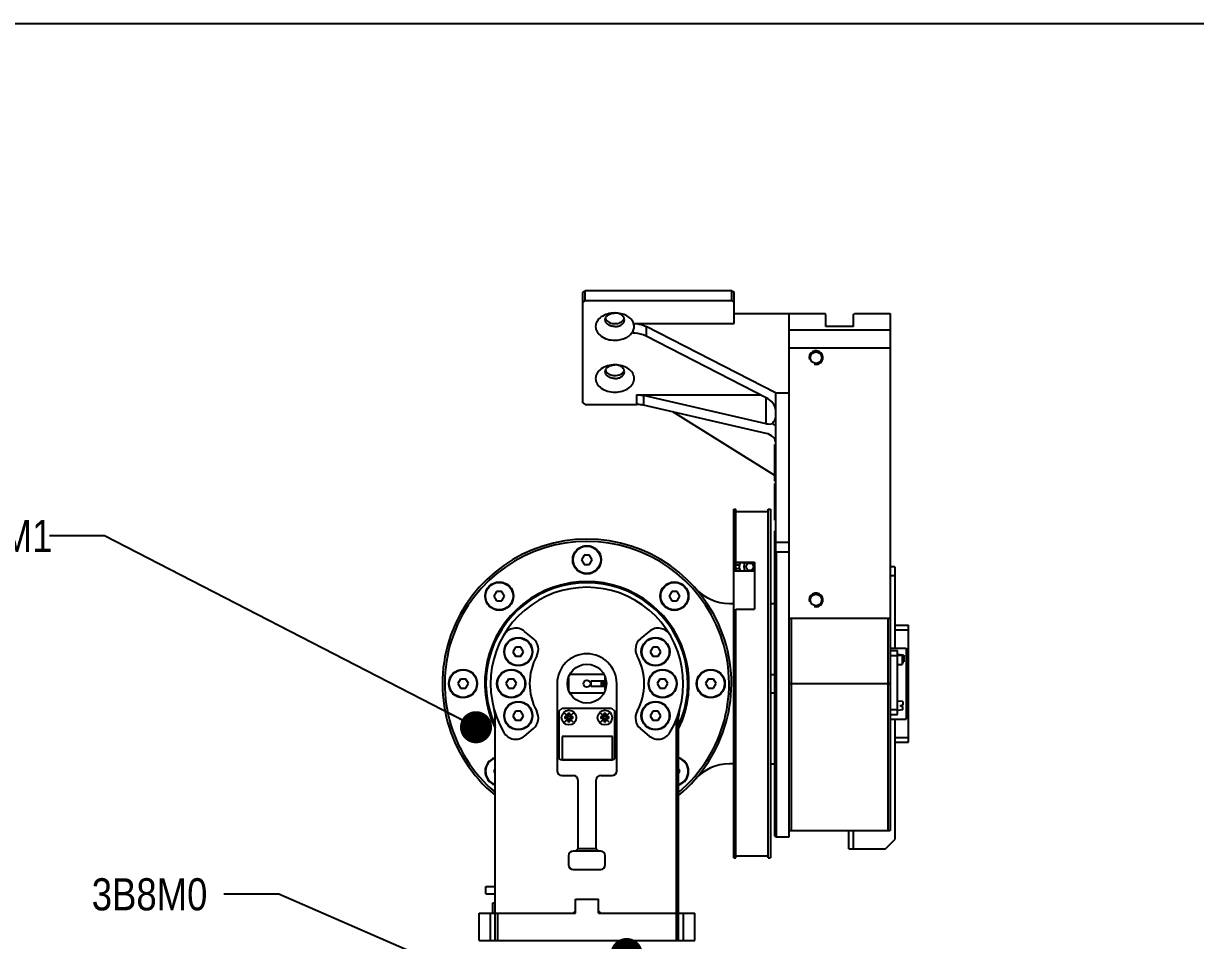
# Model space of a CAD drawing. Header units: millimetres. Extents: x 0 to 594, y 0 to 420.
# Drawn here: x 143.2 to 271, y 320 to 420 of the extents above; entities that cross this region are included whole.
import ezdxf

# ---------------------------------------------------------------- set-up
doc = ezdxf.new("R2010")
doc.units = ezdxf.units.MM
doc.header["$LTSCALE"] = 32.67
doc.layers.get('0').update_dxf_attribs({"linetype": 'CONTINUOUS'})
for name, color, linetype in [('AXIS', 7, 'CONTINUOUS'), ('COSMETIC', 7, 'CONTINUOUS'), ('NOTE', 7, 'CONTINUOUS')]:
    doc.layers.add(name, color=color, linetype=linetype)
doc.styles.get("Standard").update_dxf_attribs({"font": 'txt', "width": 0.85})
doc.styles.add('TEXTSTYLE_2', font='txt', dxfattribs={"width": 0.85})
doc.dimstyles.get("Standard").update_dxf_attribs({"dimtxt": 3.5, "dimasz": 3.5, "dimexe": 1.5, "dimexo": 1, "dimtad": 1, "dimtxsty": 'STANDARD', "dimcen": 0.09, "dimadec": 0, "dimazin": 0, "dimtol": 1, "dimtp": 0.01, "dimtm": 0.01, "dimtfac": 1, "dimtofl": 0, "dimtmove": 0, "dimatfit": 3, "dimfxl": 1, "dimtolj": 1, "dimarcsym": 0})

msp = doc.modelspace()

# ---------------------------------------------------------------- linework, layer by layer
at = {"color": 7, "linetype": 'CONTINUOUS'}
for p, q in [((0, 420), (594, 420)), ((204.16, 390.67), (204.41, 390.85)), ((204.16, 378.65), (204.16, 390.67)), ((204.41, 389.79), (204.16, 389.61)), ((204.41, 389.79), (204.41, 390.85)), ((220.41, 390.85), (204.41, 390.85)), ((204.41, 389.79), (220.41, 389.79)), ((220.41, 389.79), (220.41, 390.85)), ((220.41, 390.85), (220.66, 390.67)), ((220.66, 389.61), (220.41, 389.79)), ((220.66, 387.31), (220.66, 390.67)), ((209.69, 387.31), (220.66, 387.31)), ((220.66, 388.37), (230.53, 388.37)), ((226.66, 332.04), (226.66, 388.37)), ((230.66, 388.28), (230.53, 388.37)), ((230.66, 386.96), (230.66, 388.28)), ((233.66, 388.28), (233.78, 388.37)), ((233.66, 386.96), (233.66, 388.28)), ((233.78, 388.37), (237.66, 388.37)), ((237.66, 388.37), (237.66, 332.04)), ((209.6, 386.39), (209.6, 386.25)), ((211.07, 386.97), (211.07, 385.91)), ((225.16, 379.73), (211.07, 386.97)), ((224.16, 379.19), (211.07, 385.91)), ((226.66, 386.6), (237.66, 386.6)), ((233.66, 386.96), (230.66, 386.96)), ((226.66, 384.66), (237.66, 384.66)), ((210.01, 379.53), (210.01, 378.47)), ((210.01, 379.53), (223.48, 379.53)), ((210.78, 379.45), (210.78, 378.39)), ((224.16, 376.37), (210.78, 379.45)), ((225.16, 379.73), (225.16, 362.42)), ((226.66, 379.71), (225.16, 379.71)), ((204.16, 378.65), (204.41, 378.47)), ((204.41, 378.47), (210.01, 378.47)), ((224.16, 375.31), (210.78, 378.39)), ((224.16, 376.37), (224.16, 379.19)), ((225.11, 370.73), (213.98, 377.65)), ((225.11, 370.11), (225.11, 374.11)), ((225.16, 374.11), (225.11, 374.11)), ((225.16, 370.11), (225.11, 370.11)), ((225.11, 365.87), (225.11, 369.87)), ((225.16, 369.87), (225.11, 369.87)), ((220.61, 329.04), (220.61, 367.04)), ((220.61, 367.04), (220.86, 367.04)), ((220.86, 360.29), (220.86, 367.04)), ((220.86, 366.79), (224.36, 366.79)), ((224.36, 329.04), (224.36, 367.04)), ((224.36, 367.04), (224.61, 367.04)), ((224.61, 367.04), (224.61, 329.04)), ((225.16, 365.87), (225.11, 365.87)), ((225.11, 364.66), (225.16, 364.71)), ((225.11, 331.41), (225.11, 364.66)), ((225.16, 363.45), (226.66, 363.45)), ((197.86, 362.29), (197.93, 362.29)), ((204.32, 362.04), (204.03, 361.54)), ((204.9, 362.04), (204.32, 362.04)), ((205.19, 361.54), (204.9, 362.04)), ((211.36, 362.29), (211.29, 362.29)), ((220.61, 361.72), (220.86, 361.72)), ((225.16, 362.42), (226.66, 362.42)), ((225.23, 362.42), (225.23, 331.29)), ((226.61, 362.42), (226.61, 331.29)), ((204.03, 361.54), (204.32, 361.04)), ((204.32, 361.04), (204.9, 361.04)), ((204.9, 361.04), (205.19, 361.54)), ((220.61, 361.29), (222.86, 361.29)), ((222.86, 360.29), (220.61, 360.29)), ((220.86, 360.99), (221.23, 360.99)), ((220.86, 360.59), (221.23, 360.59)), ((222.86, 361.29), (222.86, 356.17)), ((238.16, 360.79), (237.66, 360.79)), ((238.16, 360.79), (238.16, 351.91)), ((238.16, 359.79), (237.66, 359.79)), ((194.77, 358.08), (194.48, 357.58)), ((195.35, 358.08), (194.77, 358.08)), ((195.64, 357.58), (195.35, 358.08)), ((213.87, 358.08), (213.58, 357.58)), ((214.44, 358.08), (213.87, 358.08)), ((214.73, 357.58), (214.44, 358.08)), ((194.48, 357.58), (194.77, 357.08)), ((194.77, 357.08), (195.35, 357.08)), ((195.35, 357.08), (195.64, 357.58)), ((213.58, 357.58), (213.87, 357.08)), ((213.87, 357.08), (214.44, 357.08)), ((214.44, 357.08), (214.73, 357.58)), ((220.15, 356.79), (220.61, 356.79)), ((224.61, 356.79), (225.11, 356.79)), ((220.86, 329.04), (220.86, 356.17)), ((220.86, 356.17), (222.86, 356.17)), ((226.66, 355.16), (237.66, 355.16)), ((226.91, 332.04), (226.91, 355.16)), ((237.41, 355.16), (237.41, 332.04)), ((238.16, 354.41), (239.66, 354.41)), ((238.16, 353.91), (239.66, 353.91)), ((239.66, 341.66), (239.66, 354.41)), ((198.78, 352.93), (197.81, 353.74)), ((211.41, 353.74), (210.43, 352.93)), ((220.61, 353.36), (220.86, 353.36)), ((196.84, 352.02), (196.55, 351.52)), ((196.55, 351.52), (196.84, 351.02)), ((197.42, 352.02), (196.84, 352.02)), ((197.71, 351.52), (197.42, 352.02)), ((197.42, 351.02), (197.71, 351.52)), ((211.8, 352.02), (211.51, 351.52)), ((211.51, 351.52), (211.8, 351.02)), ((212.37, 352.02), (211.8, 352.02)), ((212.66, 351.52), (212.37, 352.02)), ((212.37, 351.02), (212.66, 351.52)), ((237.66, 351.91), (239.41, 351.91)), ((237.66, 351.66), (238.48, 351.66)), ((238.48, 344.67), (238.48, 351.66)), ((239.41, 351.91), (239.41, 344.16)), ((196.84, 351.02), (197.42, 351.02)), ((211.8, 351.02), (212.37, 351.02)), ((237.66, 351.11), (238.48, 351.11)), ((239.03, 351.16), (238.48, 351.21)), ((238.48, 351.16), (239.16, 351.16)), ((238.48, 350.11), (238.98, 350.11)), ((238.98, 351.16), (238.98, 350.11)), ((238.98, 350.41), (239.16, 350.41)), ((239.03, 350.25), (238.98, 350.25)), ((239.03, 350.25), (239.03, 350.41)), ((239.16, 351.16), (239.16, 350.41)), ((206.36, 349.04), (202.86, 349.04)), ((224.61, 349.04), (225.11, 349.04)), ((190.82, 348.54), (190.53, 348.04)), ((190.53, 348.04), (190.82, 347.54)), ((191.4, 348.54), (190.82, 348.54)), ((190.82, 347.54), (191.4, 347.54)), ((191.69, 348.04), (191.4, 348.54)), ((191.4, 347.54), (191.69, 348.04)), ((196.07, 348.54), (195.78, 348.04)), ((195.78, 348.04), (196.07, 347.54)), ((196.65, 348.54), (196.07, 348.54)), ((196.07, 347.54), (196.65, 347.54)), ((196.94, 348.04), (196.65, 348.54)), ((196.65, 347.54), (196.94, 348.04)), ((201.36, 348.04), (201.36, 338.54)), ((202.61, 348.72), (202.61, 347.36)), ((205.06, 347.74), (205.06, 348.34)), ((205.06, 348.34), (206.56, 348.34)), ((206.56, 347.74), (205.06, 347.74)), ((206.21, 347.74), (206.21, 348.34)), ((206.21, 348.19), (206.72, 348.19)), ((206.73, 348.04), (206.21, 348.04)), ((206.72, 347.89), (206.21, 347.89)), ((206.56, 348.34), (206.56, 348.19)), ((206.56, 347.74), (206.56, 347.89)), ((206.61, 348.34), (206.61, 348.72)), ((206.61, 348.19), (206.61, 348.19)), ((206.61, 347.88), (206.61, 347.89)), ((206.61, 347.36), (206.61, 347.73)), ((207.86, 338.54), (207.86, 348.04)), ((212.57, 348.54), (212.28, 348.04)), ((212.28, 348.04), (212.57, 347.54)), ((213.15, 348.54), (212.57, 348.54)), ((212.57, 347.54), (213.15, 347.54)), ((213.44, 348.04), (213.15, 348.54)), ((213.15, 347.54), (213.44, 348.04)), ((217.82, 348.54), (217.53, 348.04)), ((217.53, 348.04), (217.82, 347.54)), ((218.4, 348.54), (217.82, 348.54)), ((217.82, 347.54), (218.4, 347.54)), ((218.69, 348.04), (218.4, 348.54)), ((218.4, 347.54), (218.69, 348.04)), ((226.66, 348.04), (237.66, 348.04)), ((202.86, 347.04), (206.36, 347.04)), ((224.61, 347.04), (225.11, 347.04)), ((196.84, 345.05), (196.55, 344.55)), ((197.42, 345.05), (196.84, 345.05)), ((197.71, 344.55), (197.42, 345.05)), ((201.6, 345.08), (201.9, 345.38)), ((201.6, 339.84), (201.6, 345.08)), ((201.9, 345.38), (207.3, 345.38)), ((207.3, 345.38), (207.6, 345.08)), ((207.6, 345.08), (207.6, 339.84)), ((211.8, 345.05), (211.51, 344.55)), ((212.37, 345.05), (211.8, 345.05)), ((212.66, 344.55), (212.37, 345.05)), ((237.66, 345.22), (238.48, 345.22)), ((239.03, 346.08), (238.48, 346.13)), ((239.03, 345.17), (238.48, 345.13)), ((238.81, 345.55), (238.81, 345.7)), ((238.81, 345.7), (239.03, 345.7)), ((239.03, 345.55), (238.81, 345.55)), ((239.03, 346.08), (239.03, 345.7)), ((239.03, 345.17), (239.03, 345.55)), ((194.61, 320.04), (194.61, 344.47)), ((196.55, 344.55), (196.84, 344.05)), ((196.84, 344.05), (197.42, 344.05)), ((197.42, 344.05), (197.71, 344.55)), ((202.41, 344.4), (202.21, 344.45)), ((202.41, 344.28), (202.21, 344.23)), ((202.41, 344.4), (202.41, 344.28)), ((202.59, 344.4), (202.41, 344.4)), ((202.41, 344.28), (202.59, 344.28)), ((202.59, 344.4), (202.53, 344.46)), ((202.59, 344.28), (202.53, 344.22)), ((202.59, 344.58), (202.54, 344.77)), ((202.59, 344.1), (202.54, 343.9)), ((202.59, 344.58), (202.59, 344.4)), ((202.7, 344.58), (202.59, 344.58)), ((202.59, 344.28), (202.59, 344.1)), ((202.59, 344.1), (202.7, 344.1)), ((202.7, 344.58), (202.75, 344.77)), ((202.7, 344.4), (202.7, 344.58)), ((202.7, 344.4), (202.76, 344.46)), ((202.88, 344.4), (202.7, 344.4)), ((202.7, 344.1), (202.7, 344.28)), ((202.7, 344.28), (202.76, 344.22)), ((202.7, 344.28), (202.88, 344.28)), ((202.7, 344.1), (202.75, 343.9)), ((202.88, 344.4), (203.08, 344.45)), ((202.88, 344.28), (202.88, 344.4)), ((202.88, 344.28), (203.08, 344.23)), ((206.33, 344.4), (206.14, 344.45)), ((206.33, 344.28), (206.14, 344.23)), ((206.33, 344.4), (206.33, 344.28)), ((206.51, 344.4), (206.33, 344.4)), ((206.33, 344.28), (206.51, 344.28)), ((206.51, 344.4), (206.45, 344.46)), ((206.51, 344.28), (206.45, 344.22)), ((206.51, 344.58), (206.46, 344.77)), ((206.51, 344.1), (206.46, 343.9)), ((206.51, 344.58), (206.51, 344.4)), ((206.63, 344.58), (206.51, 344.58)), ((206.51, 344.28), (206.51, 344.1)), ((206.51, 344.1), (206.63, 344.1)), ((206.63, 344.58), (206.68, 344.77)), ((206.63, 344.4), (206.63, 344.58)), ((206.63, 344.4), (206.69, 344.46)), ((206.81, 344.4), (206.63, 344.4)), ((206.63, 344.1), (206.63, 344.28)), ((206.63, 344.28), (206.69, 344.22)), ((206.63, 344.28), (206.81, 344.28)), ((206.63, 344.1), (206.68, 343.9)), ((206.81, 344.4), (207.01, 344.45)), ((206.81, 344.28), (206.81, 344.4)), ((206.81, 344.28), (207.01, 344.23)), ((211.51, 344.55), (211.8, 344.05)), ((211.8, 344.05), (212.37, 344.05)), ((212.37, 344.05), (212.66, 344.55)), ((214.36, 320.04), (214.36, 344.14)), ((214.48, 344.47), (214.61, 344.47)), ((214.61, 320.04), (214.61, 344.47)), ((237.66, 344.67), (238.48, 344.67)), ((237.66, 344.16), (239.41, 344.16)), ((238.16, 344.16), (238.16, 331.04)), ((197.81, 342.33), (198.78, 343.15)), ((210.43, 343.15), (211.41, 342.33)), ((201.93, 342.29), (201.93, 339.75)), ((207.39, 342.29), (201.93, 342.29)), ((207.39, 339.75), (207.39, 342.29)), ((238.16, 342.16), (239.66, 342.16)), ((238.16, 341.66), (239.66, 341.66)), ((201.7, 339.74), (201.6, 339.84)), ((207.6, 339.84), (207.5, 339.74)), ((194.61, 338.71), (194.48, 338.49)), ((207.5, 339.74), (201.7, 339.74)), ((201.93, 339.75), (207.39, 339.75)), ((214.73, 338.49), (214.61, 338.71)), ((220.61, 339.29), (220.15, 339.29)), ((224.61, 339.29), (225.11, 339.29)), ((194.48, 338.49), (194.61, 338.28)), ((201.86, 338.04), (203.11, 338.04)), ((203.61, 337.54), (203.61, 330.04)), ((205.61, 330.04), (205.61, 337.54)), ((206.11, 338.04), (207.36, 338.04)), ((214.61, 338.28), (214.73, 338.49)), ((225.11, 331.41), (225.23, 331.29)), ((226.66, 332.04), (237.66, 332.04)), ((233.16, 330.04), (233.16, 332.04)), ((233.66, 330.04), (233.66, 332.04)), ((237.16, 330.04), (238.16, 331.04)), ((206.11, 329.79), (203.11, 329.79)), ((203.36, 329.79), (203.61, 330.04)), ((205.61, 330.04), (203.61, 330.04)), ((205.61, 330.04), (205.86, 329.79)), ((233.16, 330.04), (237.16, 330.04)), ((202.61, 329.29), (202.61, 328.29)), ((206.61, 328.29), (206.61, 329.29)), ((220.61, 329.04), (220.86, 329.04)), ((220.86, 329.29), (224.36, 329.29)), ((224.36, 329.04), (224.61, 329.04)), ((203.11, 327.79), (206.11, 327.79)), ((193.61, 325.14), (193.61, 325.94)), ((193.61, 325.94), (194.61, 325.94)), ((193.61, 325.14), (194.61, 325.14)), ((203.48, 324.54), (203.36, 324.41)), ((203.36, 323.04), (203.36, 324.54)), ((203.36, 324.54), (205.86, 324.54)), ((205.86, 324.41), (205.73, 324.54)), ((205.86, 323.04), (205.86, 324.54)), ((194.36, 323.04), (194.36, 324.14)), ((194.36, 324.14), (194.61, 324.14)), ((203.11, 323.04), (203.36, 323.29)), ((205.86, 323.29), (206.11, 323.04)), ((192.86, 320.04), (192.86, 323.04)), ((192.86, 323.04), (203.36, 323.04)), ((194.09, 320.04), (194.09, 323.04)), ((194.86, 323.04), (194.86, 320.04)), ((203.26, 323.19), (203.26, 323.04)), ((205.86, 323.04), (216.36, 323.04)), ((215.13, 320.04), (215.13, 323.04)), ((216.36, 320.04), (216.36, 323.04)), ((192.86, 320.04), (216.36, 320.04))]:
    msp.add_line(p, q, dxfattribs=at)
for centre, radius in [((204.61, 361.54), 1.5), ((222.36, 360.79), 0.4), ((195.06, 357.58), 1.5), ((214.15, 357.58), 1.5), ((197.13, 351.52), 1.55), ((197.13, 351.52), 1.5), ((212.09, 351.52), 1.5), ((204.61, 348.04), 2.12), ((191.11, 348.04), 1.5), ((196.36, 348.04), 1.55), ((196.36, 348.04), 1.5), ((212.86, 348.04), 1.5), ((218.11, 348.04), 1.5), ((204.61, 348.04), 0.375), ((197.13, 344.55), 1.55), ((197.13, 344.55), 1.5), ((202.65, 344.34), 0.8), ((206.57, 344.34), 0.8), ((212.09, 344.55), 1.5)]:
    msp.add_circle(centre, radius, dxfattribs=at)
at = {"color": 2, "linetype": 'CONTINUOUS'}
for centre in [(229.58, 383.57), (229.58, 357.16)]:
    msp.add_arc(centre, 0.75, 255, 195, dxfattribs=at)
at = {"color": 7, "linetype": 'CONTINUOUS'}
for centre, radius, start, end in [((204.61, 348.04), 15.75, 309.4404, 230.5597), ((204.61, 348.04), 15.5, 310.2397, 229.7603), ((222.36, 360.79), 0.65, 136.0078, 223.9921), ((204.61, 348.04), 11.13, 334.1663, 205.8341), ((204.61, 348.04), 11, 335.3836, 204.617), ((204.61, 348.04), 10.5, 329.5941, 210.4059), ((220.15, 361.79), 5, 221.5023, 270), ((196.85, 352.59), 1.5, 50, 149.5941), ((212.37, 352.59), 1.5, 30.4059, 130), ((197.82, 351.78), 1.5, 331.1599, 50), ((211.4, 351.78), 1.5, 130, 208.8401), ((204.61, 348.04), 6.25, 151.1599, 208.8401), ((204.61, 348.04), 3.25, 0, 180), ((204.61, 348.04), 6.25, 331.1599, 28.8401), ((202.86, 348.79), 0.25, 90, 125.4777), ((206.36, 348.79), 0.25, 54.5223, 90), ((206.56, 348.51), 0.175, 270, 317.8297), ((206.56, 348.51), 0.325, 270, 297.2708), ((206.56, 347.56), 0.325, 62.7292, 90), ((206.56, 347.56), 0.175, 42.1703, 90), ((202.86, 347.29), 0.25, 234.5223, 270), ((206.36, 347.29), 0.25, 270, 305.4777), ((192.11, 344.47), 2.5, 0, 15.9424), ((197.82, 344.3), 1.5, 310, 28.8401), ((211.4, 344.3), 1.5, 151.1599, 230), ((217.11, 344.47), 2.5, 164.0576, 180), ((204.74, 344.34), 2.53, 177.5344, 182.4656), ((202.65, 342.25), 2.52, 89.9953, 92.4686), ((202.65, 346.43), 2.53, 267.535, 270.0011), ((202.65, 342.25), 2.53, 87.535, 90.0011), ((202.65, 346.42), 2.52, 269.9953, 272.4686), ((200.55, 344.34), 2.53, 357.5344, 2.4656), ((208.66, 344.34), 2.53, 177.5344, 182.4656), ((206.57, 342.25), 2.52, 89.9953, 92.4686), ((206.57, 346.43), 2.53, 267.535, 270.0011), ((206.57, 342.25), 2.53, 87.535, 90.0011), ((206.57, 346.42), 2.52, 269.9953, 272.4686), ((204.48, 344.34), 2.53, 357.5344, 2.4656), ((196.85, 343.48), 1.5, 210.4059, 310), ((212.37, 343.48), 1.5, 230, 329.5941), ((195.06, 338.49), 1.5, 107.7063, 252.2937), ((214.15, 338.49), 1.5, 287.7063, 72.2937), ((220.15, 334.29), 5, 90, 138.4977), ((201.86, 338.54), 0.5, 180, 270), ((203.11, 337.54), 0.5, 0, 90), ((206.11, 337.54), 0.5, 90, 180), ((207.36, 338.54), 0.5, 270, 360), ((203.11, 329.29), 0.5, 90, 180), ((206.11, 329.29), 0.5, 0, 90), ((203.11, 328.29), 0.5, 180, 270), ((206.11, 328.29), 0.5, 270, 360)]:
    msp.add_arc(centre, radius, start, end, dxfattribs=at)
for centre, major_axis, ratio, start_param, end_param in [((224.16, 378.48), (0.929, -0.739), 0.501817, 0.380159, 1.950955), ((224.16, 377.08), (0.965, -0.407), 0.644584, -1.305102, -0.580992), ((235.03, 375.29), (11.53, -2.79), 0.217659, -2.603757, -2.544365), ((224.16, 374.61), (0.965, -0.407), 0.644584, 0.265695, 1.836491)]:
    msp.add_ellipse(centre, major_axis=major_axis, ratio=ratio, start_param=start_param, end_param=end_param, dxfattribs=at)
for points, knots in [([(209.7, 387.31), (209.64, 387.48), (209.43, 387.8), (208.95, 388.16), (208.34, 388.39), (207.89, 388.44), (207.66, 388.44)], [0, 0, 0, 0, 0.214385, 0.454739, 0.720011, 1, 1, 1, 1]), ([(209.6, 386.39), (209.68, 386.52), (209.8, 386.83), (209.75, 387.16), (209.7, 387.31)], [0, 0, 0, 0, 0.503435, 1, 1, 1, 1]), ([(209.69, 387.31), (209.82, 387.31), (210.29, 387.27), (210.75, 387.13), (211.07, 386.97)], [0, 0, 0, 0, 0.258446, 1, 1, 1, 1]), ([(207.66, 385.47), (207.86, 385.47), (208.26, 385.51), (208.82, 385.7), (209.28, 385.98), (209.51, 386.25), (209.6, 386.39)], [0, 0, 0, 0, 0.274433, 0.537476, 0.780423, 1, 1, 1, 1]), ([(211.07, 385.91), (210.96, 385.97), (210.49, 386.17), (209.98, 386.25), (209.6, 386.25)], [0, 0, 0, 0, 0.24046, 1, 1, 1, 1]), ([(210.01, 379.53), (210.08, 379.53), (210.34, 379.53), (210.6, 379.49), (210.78, 379.45)], [0, 0, 0, 0, 0.252109, 1, 1, 1, 1]), ([(210.78, 378.39), (210.72, 378.4), (210.47, 378.45), (210.21, 378.47), (210.01, 378.47)], [0, 0, 0, 0, 0.247514, 1, 1, 1, 1]), ([(225.16, 377.14), (225.16, 377.01), (225.09, 376.73), (224.92, 376.5), (224.82, 376.4)], [0, 0, 0, 0, 0.484528, 1, 1, 1, 1]), ([(202.21, 344.45), (202.24, 344.45), (202.34, 344.45), (202.45, 344.46), (202.53, 344.46)], [0, 0, 0, 0, 0.238682, 1, 1, 1, 1]), ([(202.53, 344.22), (202.5, 344.22), (202.39, 344.22), (202.29, 344.23), (202.21, 344.23)], [0, 0, 0, 0, 0.259379, 1, 1, 1, 1]), ([(202.53, 344.46), (202.53, 344.48), (202.53, 344.59), (202.53, 344.7), (202.54, 344.77)], [0, 0, 0, 0, 0.259379, 1, 1, 1, 1]), ([(202.54, 343.9), (202.54, 343.93), (202.53, 344.03), (202.53, 344.14), (202.53, 344.22)], [0, 0, 0, 0, 0.238682, 1, 1, 1, 1]), ([(202.75, 344.77), (202.76, 344.75), (202.76, 344.64), (202.76, 344.54), (202.76, 344.46)], [0, 0, 0, 0, 0.238682, 1, 1, 1, 1]), ([(202.76, 344.22), (202.76, 344.19), (202.76, 344.09), (202.76, 343.98), (202.75, 343.9)], [0, 0, 0, 0, 0.259379, 1, 1, 1, 1]), ([(202.76, 344.46), (202.79, 344.46), (202.9, 344.45), (203, 344.45), (203.08, 344.45)], [0, 0, 0, 0, 0.259379, 1, 1, 1, 1]), ([(203.08, 344.23), (203.06, 344.23), (202.95, 344.22), (202.84, 344.22), (202.76, 344.22)], [0, 0, 0, 0, 0.238682, 1, 1, 1, 1]), ([(206.14, 344.45), (206.16, 344.45), (206.27, 344.45), (206.37, 344.46), (206.45, 344.46)], [0, 0, 0, 0, 0.238682, 1, 1, 1, 1]), ([(206.45, 344.22), (206.42, 344.22), (206.32, 344.22), (206.21, 344.23), (206.14, 344.23)], [0, 0, 0, 0, 0.259379, 1, 1, 1, 1]), ([(206.45, 344.46), (206.45, 344.48), (206.45, 344.59), (206.46, 344.7), (206.46, 344.77)], [0, 0, 0, 0, 0.259379, 1, 1, 1, 1]), ([(206.46, 343.9), (206.46, 343.93), (206.46, 344.03), (206.45, 344.14), (206.45, 344.22)], [0, 0, 0, 0, 0.238682, 1, 1, 1, 1]), ([(206.68, 344.77), (206.68, 344.75), (206.69, 344.64), (206.69, 344.54), (206.69, 344.46)], [0, 0, 0, 0, 0.238682, 1, 1, 1, 1]), ([(206.69, 344.22), (206.69, 344.19), (206.69, 344.09), (206.68, 343.98), (206.68, 343.9)], [0, 0, 0, 0, 0.259379, 1, 1, 1, 1]), ([(206.69, 344.46), (206.72, 344.46), (206.82, 344.45), (206.93, 344.45), (207.01, 344.45)], [0, 0, 0, 0, 0.259379, 1, 1, 1, 1]), ([(207.01, 344.23), (206.98, 344.23), (206.88, 344.22), (206.77, 344.22), (206.69, 344.22)], [0, 0, 0, 0, 0.238682, 1, 1, 1, 1])]:
    msp.add_open_spline(points, degree=3, knots=knots, dxfattribs=at)
at = {"layer": 'AXIS', "color": 7, "linetype": 'CONTINUOUS'}
for p, q in [((220.86, 361.24), (222.41, 361.24)), ((220.86, 360.34), (222.41, 360.34)), ((226.66, 332.29), (226.61, 332.29)), ((226.61, 331.29), (225.23, 331.29))]:
    msp.add_line(p, q, dxfattribs=at)
for centre, radius in [((229.58, 383.57), 0.625), ((204.61, 361.54), 1.55), ((195.06, 357.58), 1.55), ((214.15, 357.58), 1.55), ((229.58, 357.16), 0.625), ((212.09, 351.52), 1.55), ((191.11, 348.04), 1.55), ((212.86, 348.04), 1.55), ((218.11, 348.04), 1.55), ((212.09, 344.55), 1.55)]:
    msp.add_circle(centre, radius, dxfattribs=at)
for centre, radius, start, end in [((222.36, 360.79), 1.15, 156.9276, 203.0724), ((222.41, 360.79), 0.45, 270, 90), ((195.06, 338.49), 1.55, 107.134, 252.866), ((214.15, 338.49), 1.55, 287.134, 72.866)]:
    msp.add_arc(centre, radius, start, end, dxfattribs=at)
for points, knots in [([(207.66, 388.44), (207.39, 388.44), (206.86, 388.37), (206.18, 388.06), (205.76, 387.64), (205.59, 387.26), (205.54, 386.96), (205.59, 386.66), (205.76, 386.27), (206.18, 385.85), (206.86, 385.54), (207.39, 385.47), (207.66, 385.47)], [0, 0, 0, 0, 0.143719, 0.277152, 0.394525, 0.448203, 0.5, 0.551797, 0.605475, 0.722848, 0.856281, 1, 1, 1, 1]), ([(206.61, 387.7), (206.61, 387.8), (206.67, 388.01), (206.92, 388.25), (207.26, 388.41), (207.52, 388.44), (207.66, 388.44)], [0, 0, 0, 0, 0.209466, 0.444657, 0.712, 1, 1, 1, 1]), ([(208.71, 387.7), (208.71, 387.8), (208.64, 388.01), (208.4, 388.25), (208.06, 388.41), (207.79, 388.44), (207.66, 388.44)], [0, 0, 0, 0, 0.209466, 0.444657, 0.712, 1, 1, 1, 1]), ([(207.66, 386.96), (207.52, 386.96), (207.26, 386.99), (206.92, 387.15), (206.67, 387.39), (206.61, 387.6), (206.61, 387.7)], [0, 0, 0, 0, 0.288, 0.555343, 0.790534, 1, 1, 1, 1]), ([(206.68, 387.75), (206.77, 387.6), (206.99, 387.41), (207.35, 387.3), (207.55, 387.28), (207.66, 387.28)], [0, 0, 0, 0, 0.458639, 0.723383, 1, 1, 1, 1]), ([(207.66, 387.28), (207.76, 387.28), (207.97, 387.3), (208.32, 387.41), (208.55, 387.6), (208.63, 387.75)], [0, 0, 0, 0, 0.276617, 0.541361, 1, 1, 1, 1]), ([(207.66, 386.96), (207.79, 386.96), (208.06, 386.99), (208.4, 387.15), (208.64, 387.39), (208.71, 387.6), (208.71, 387.7)], [0, 0, 0, 0, 0.288, 0.555343, 0.790534, 1, 1, 1, 1]), ([(207.66, 382.79), (207.39, 382.79), (206.86, 382.72), (206.18, 382.41), (205.76, 381.99), (205.59, 381.6), (205.54, 381.3), (205.59, 381), (205.76, 380.62), (206.18, 380.2), (206.86, 379.89), (207.39, 379.82), (207.66, 379.82)], [0, 0, 0, 0, 0.143719, 0.277152, 0.394525, 0.448203, 0.5, 0.551797, 0.605475, 0.722848, 0.856281, 1, 1, 1, 1]), ([(206.61, 382.04), (206.61, 382.14), (206.67, 382.35), (206.92, 382.6), (207.26, 382.75), (207.52, 382.79), (207.66, 382.79)], [0, 0, 0, 0, 0.209466, 0.444657, 0.712, 1, 1, 1, 1]), ([(207.66, 381.3), (207.52, 381.3), (207.26, 381.34), (206.92, 381.49), (206.67, 381.73), (206.61, 381.95), (206.61, 382.04)], [0, 0, 0, 0, 0.288, 0.555343, 0.790534, 1, 1, 1, 1]), ([(206.68, 382.09), (206.77, 381.94), (206.99, 381.76), (207.35, 381.64), (207.55, 381.62), (207.66, 381.62)], [0, 0, 0, 0, 0.458639, 0.723383, 1, 1, 1, 1]), ([(208.71, 382.04), (208.71, 382.14), (208.64, 382.35), (208.4, 382.6), (208.06, 382.75), (207.79, 382.79), (207.66, 382.79)], [0, 0, 0, 0, 0.209466, 0.444657, 0.712, 1, 1, 1, 1]), ([(207.66, 379.82), (207.93, 379.82), (208.45, 379.89), (209.14, 380.2), (209.56, 380.62), (209.73, 381), (209.77, 381.3), (209.73, 381.6), (209.56, 381.99), (209.14, 382.41), (208.45, 382.72), (207.93, 382.79), (207.66, 382.79)], [0, 0, 0, 0, 0.143719, 0.277152, 0.394525, 0.448203, 0.5, 0.551797, 0.605475, 0.722848, 0.856281, 1, 1, 1, 1]), ([(207.66, 381.62), (207.76, 381.62), (207.97, 381.64), (208.32, 381.76), (208.55, 381.94), (208.63, 382.09)], [0, 0, 0, 0, 0.276617, 0.541361, 1, 1, 1, 1]), ([(207.66, 381.3), (207.79, 381.3), (208.06, 381.34), (208.4, 381.49), (208.64, 381.73), (208.71, 381.95), (208.71, 382.04)], [0, 0, 0, 0, 0.288, 0.555343, 0.790534, 1, 1, 1, 1])]:
    msp.add_open_spline(points, degree=3, knots=knots, dxfattribs=at)
for points in [[(206.63, 387.85), (206.65, 387.82), (206.66, 387.78), (206.68, 387.75)], [(208.63, 387.75), (208.65, 387.78), (208.67, 387.82), (208.68, 387.85)], [(206.63, 382.2), (206.65, 382.16), (206.66, 382.12), (206.68, 382.09)], [(208.63, 382.09), (208.65, 382.12), (208.67, 382.16), (208.68, 382.2)]]:
    msp.add_open_spline(points, degree=3, dxfattribs=at)
at = {"layer": 'COSMETIC', "color": 7, "linetype": 'CONTINUOUS'}
for p, q in [((202.17, 344.81), (202.53, 344.46)), ((202.17, 343.86), (202.53, 344.22)), ((203.12, 344.81), (202.76, 344.46)), ((203.12, 343.86), (202.76, 344.22)), ((206.1, 344.81), (206.45, 344.46)), ((206.1, 343.86), (206.45, 344.22)), ((207.05, 344.81), (206.69, 344.46)), ((207.05, 343.86), (206.69, 344.22))]:
    msp.add_line(p, q, dxfattribs=at)

# ---------------------------------------------------------------- texts
at = {"layer": 'NOTE', "color": 2, "linetype": 'CONTINUOUS', "char_height": 3.5, "attachment_point": 1, "line_spacing_factor": 0.9, "style": 'TEXTSTYLE_2'}
for s, insert, width in [('9M1', (138.61, 365.89), 11.1562), ('3B8M0', (150.64, 326.83), 21.5688)]:
    msp.add_mtext(s, dxfattribs=dict(at, insert=insert, width=width))

# ---------------------------------------------------------------- leaders
at = {"layer": 'NOTE', "color": 2, "linetype": 'CONTINUOUS'}
for points in [[(192.52, 343.29), (152.04, 364.14), (146.04, 364.14)], [(205.76, 310), (171.02, 325.08), (165.02, 325.08)], [(208.94, 318.57), (244.96, 309.47), (250.96, 309.47)]]:
    msp.add_leader(points, dimstyle='STANDARD', override={"dimtad": 0, "dimldrblk": 'DOT'}, dxfattribs=at)

doc.saveas('drawing.dxf')
